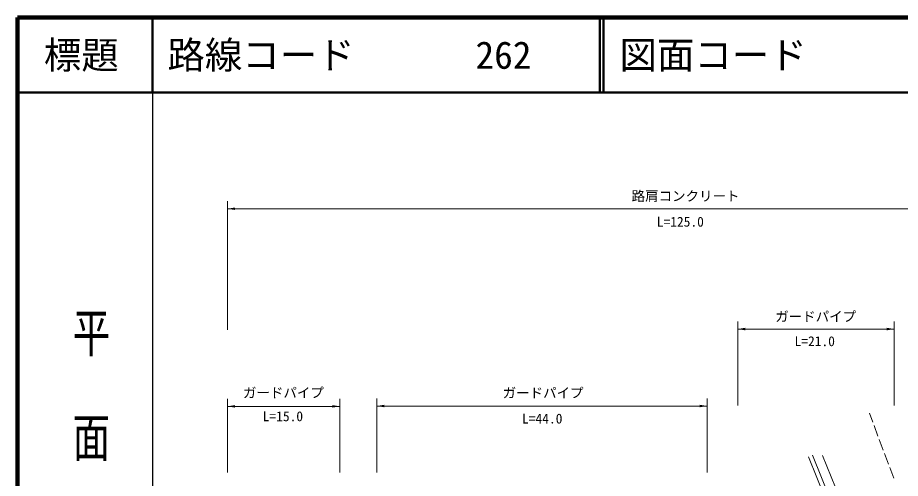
# Model space of a CAD drawing. Units: millimetres, scale not verified. Extents: x 40000 to 680000, y 20000 to 380000.
# Drawn here: x 40000 to 157882, y 318431 to 380000 of the extents above; entities that cross this region are included whole.
import ezdxf
from ezdxf.enums import TextEntityAlignment as Align

# ---------------------------------------------------------------- set-up
doc = ezdxf.new("R2010")
doc.units = ezdxf.units.MM
doc.header["$LTSCALE"] = 1000
for name, color, linetype, lineweight in [('M-STR-HTXT', 7, 'Continuous', 13), ('M-TTL', 2, 'Continuous', 140), ('M-TTL-BAND', 7, 'Continuous', 25), ('M-TTL-LINE', 7, 'Continuous', 50), ('M-WORK', 1, 'Continuous', 13)]:
    doc.layers.add(name, color=color, linetype=linetype, lineweight=lineweight)
doc.layers.add('M-TTL-TXT', color=7, linetype='Continuous')
doc.styles.add('@ＭＳ ゴシック', font='')
doc.styles.add('ＭＳ ゴシック', font='')
doc.styles.get('@ＭＳ ゴシック').set_extended_font_data('@MS Gothic')
doc.styles.get('ＭＳ ゴシック').set_extended_font_data('MS Gothic')

# ---------------------------------------------------------------- blocks, each defined once
blk = doc.blocks.new('filled_arrow')
at = {"color": 0, "linetype": 'Continuous', "lineweight": -2}
blk.add_solid([(7.5, 1.25), (0, 0), (7.5, -1.25)], dxfattribs=at)

msp = doc.modelspace()

# ---------------------------------------------------------------- linework, layer by layer
at = {"layer": 'M-STR-HTXT'}
for p, q in [((68033, 338279), (68033, 355463)), ((68033, 354463), (189187, 354463)), ((136165, 328164), (136165, 339384)), ((136165, 338384), (157063, 338384)), ((157063, 328164), (157063, 339384)), ((68033, 319195), (68033, 329052)), ((83016, 319195), (83016, 329052)), ((87971, 319195), (87971, 329097)), ((132101, 319195), (132101, 329097)), ((68033, 328052), (83016, 328052)), ((87971, 328097), (132101, 328097))]:
    msp.add_line(p, q, dxfattribs=at)
at = {"layer": 'M-TTL'}
for p, q in [((40000, 380000), (40000, 20000)), ((680000, 380000), (40000, 380000))]:
    msp.add_line(p, q, dxfattribs=at)
at = {"layer": 'M-TTL-BAND'}
msp.add_line((58000, 370000), (58000, 20000), dxfattribs=at)
at = {"layer": 'M-TTL-LINE'}
for p, q in [((58000, 380000), (58000, 370000)), ((117750, 380000), (117750, 370000)), ((118250, 380000), (118250, 370000)), ((40000, 370000), (680000, 370000))]:
    msp.add_line(p, q, dxfattribs=at)
at = {"layer": 'M-WORK'}
for p, q in [((153748, 327127), (154189, 325960)), ((154366, 325492), (154896, 324089)), ((155073, 323621), (155603, 322218)), ((154127, 300214), (145612, 321322)), ((154762, 300245), (146169, 321546)), ((155756, 300966), (147504, 321486)), ((155780, 321750), (156310, 320347)), ((156487, 319880), (157017, 318476))]:
    msp.add_line(p, q, dxfattribs=at)

# ---------------------------------------------------------------- block references
at = {"layer": 'M-STR-HTXT', "xscale": 133, "yscale": 133}
for p in [(68033, 354463), (136165, 338384), (68033, 328052), (87971, 328097)]:
    msp.add_blockref('filled_arrow', p, dxfattribs=at)
at = {"layer": 'M-STR-HTXT', "xscale": 133, "yscale": 133, "rotation": 180}
for p in [(157063, 338384), (83016, 328052), (132101, 328097)]:
    msp.add_blockref('filled_arrow', p, dxfattribs=at)

# ---------------------------------------------------------------- texts
at = {"layer": 'M-STR-HTXT', "style": 'ＭＳ ゴシック'}
for s, p in [('路肩コンクリート', (121994, 356158)), ('ガードパイプ', (141176, 340059)), ('ガードパイプ', (70087, 329878)), ('ガードパイプ', (104768, 329858))]:
    msp.add_text(s, height=1320, dxfattribs=at).set_placement(p, align=Align.MIDDLE_LEFT)
for s, p in [('L=125.0', (128497, 351670)), ('L=21.0', (146450, 335703)), ('L=15.0', (75422, 325672)), ('L=44.0', (110058, 325363))]:
    msp.add_text(s, height=1320, dxfattribs=at).set_placement(p, align=Align.BOTTOM_CENTER)
at = {"layer": 'M-TTL-BAND', "style": '@ＭＳ ゴシック', "width": 1.4}
msp.add_text('平  面  図', height=3666, rotation=270, dxfattribs=at).set_placement((49777, 306475), align=Align.MIDDLE_RIGHT)
at = {"layer": 'M-TTL-TXT', "style": 'ＭＳ ゴシック'}
msp.add_text('標題', height=3666, dxfattribs=at).set_placement((48500, 375000), align=Align.MIDDLE_CENTER)
for s, p in [('路線コード', (60000, 375000)), ('262', (101142, 375000)), ('図面コード', (120380, 375000))]:
    msp.add_text(s, height=3666, dxfattribs=at).set_placement(p, align=Align.MIDDLE_LEFT)

doc.saveas('drawing.dxf')
